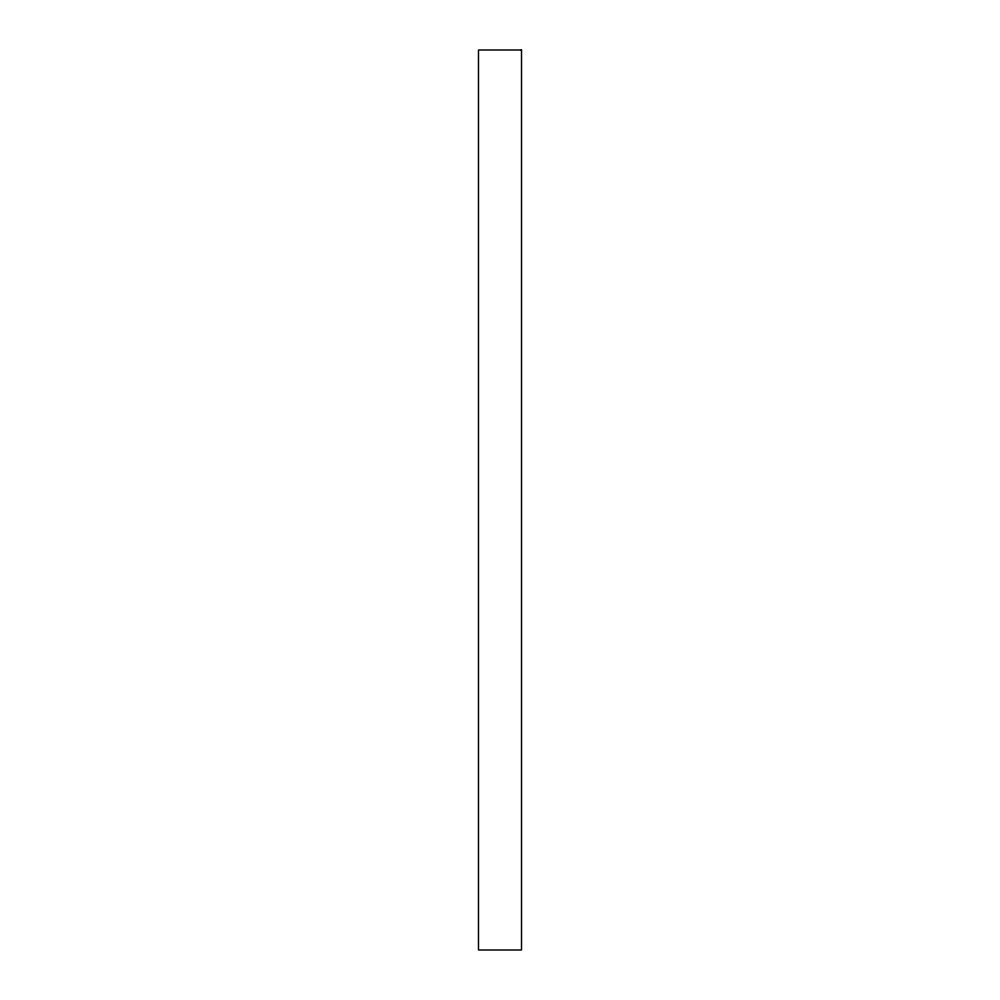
<?xml version="1.0" encoding="UTF-8"?>
<svg xmlns="http://www.w3.org/2000/svg" width="1000" height="1000" viewBox="0 0 1000 1000"><rect width="100%" height="100%" fill="white"/><g stroke="black" fill="none" stroke-linecap="round" stroke-linejoin="round"><path stroke-width="1.5" d="M521.512 50L478.488 50L478.488 950L521.512 950L521.512 50"/></g></svg>
